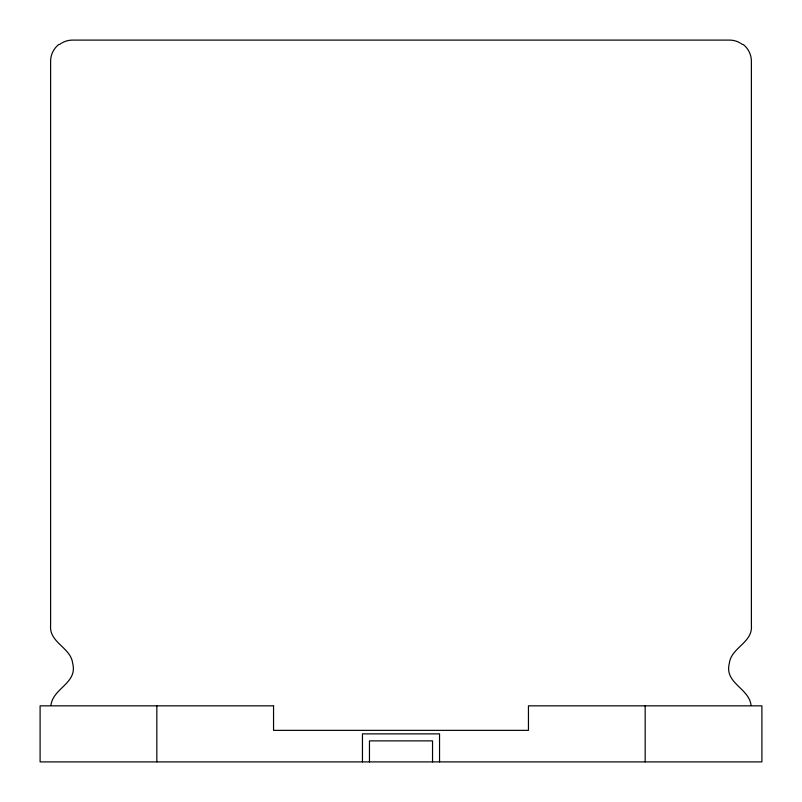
<?xml version="1.0" encoding="UTF-8"?>
<svg xmlns="http://www.w3.org/2000/svg" width="802" height="802" viewBox="0 0 802 802"><rect width="100%" height="100%" fill="white"/><g stroke="black" fill="none" stroke-linecap="round" stroke-linejoin="round"><path stroke-width="1.2" d="M50.947 705.229C53.082 687.916 77.944 683.274 72.641 663.184C70.726 647.374 48.922 642.673 50.616 625.249L50.616 61.122C50.616 54.676 53.724 48.371 58.837 44.441M743.163 44.441C748.276 48.371 751.384 54.676 751.384 61.122L751.384 625.249C753.078 642.673 731.274 647.374 729.359 663.184C724.056 683.274 748.918 687.916 751.053 705.229M645.169 705.84L645.169 761.9M439.546 761.9L439.546 733.87L362.454 733.87L362.454 761.9M432.539 761.9L432.539 740.878L369.461 740.878L369.461 761.9M156.831 705.84L156.831 761.9M740.056 42.917A21.022 21.022 0 0 0 729.549 40.1L72.451 40.1A21.022 21.022 0 0 0 61.944 42.917M740.837 43.388A21.022 21.022 0 0 1 742.341 44.441M59.659 44.441A21.022 21.022 0 0 1 61.163 43.388M273.552 705.84L40.1 705.84L40.1 761.9L761.9 761.9L761.9 705.84L528.448 705.84L528.448 730.361L273.552 730.361L273.552 705.84"/></g></svg>
